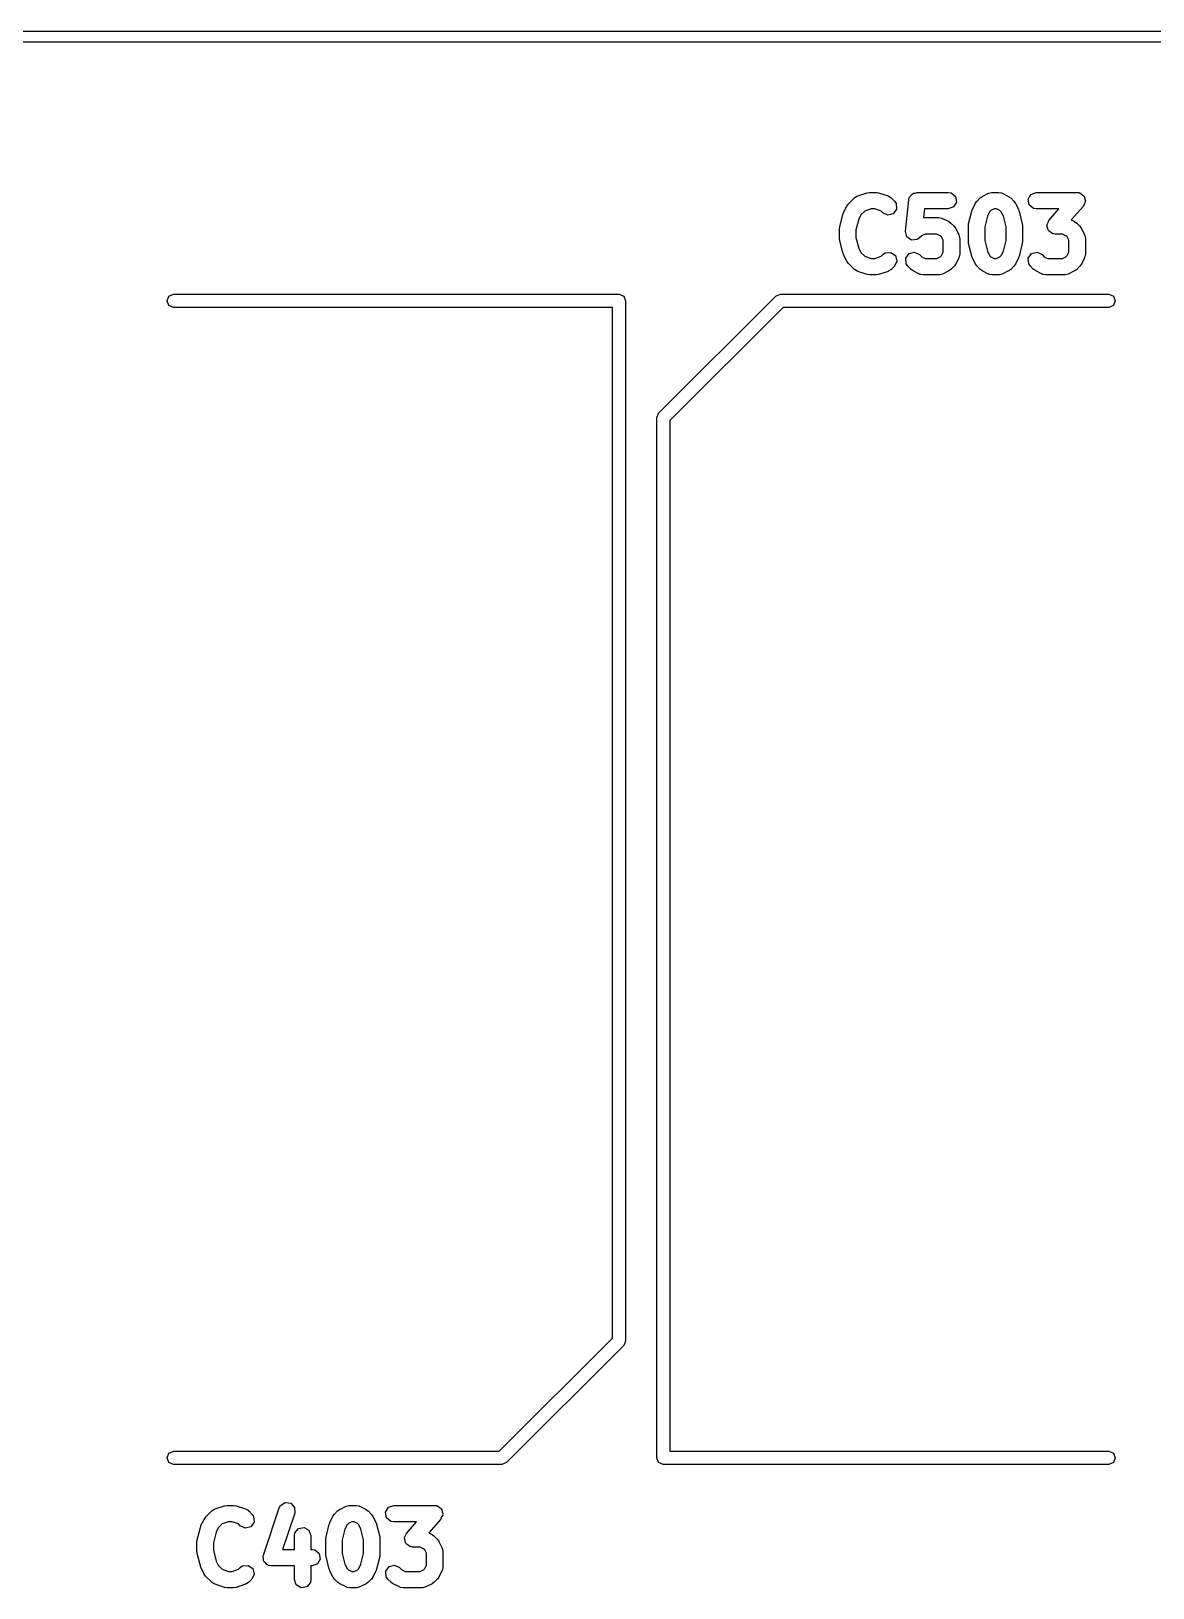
# Model space of a CAD drawing. Extents: x 59.1 to 151.1, y -119.5 to -80.2.
# Drawn here: x 86.02 to 96.22, y -96.1 to -81.95 of the extents above; entities that cross this region are included whole.
import ezdxf

# ---------------------------------------------------------------- set-up
doc = ezdxf.new("R2010")
doc.units = 0
doc.layers.add('BLACK', color=7, linetype='CONTINUOUS')

msp = doc.modelspace()

# ---------------------------------------------------------------- linework, layer by layer
at = {"layer": 'BLACK', "linetype": 'CONTINUOUS'}
for p, q in [((60, -81.95), (149, -81.95)), ((149, -82.05), (60, -82.05)), ((93.4493, -83.5241), (93.5064, -83.467)), ((93.5064, -83.467), (93.5277, -83.452)), ((93.5277, -83.452), (93.5322, -83.4516)), ((93.5322, -83.4516), (93.5357, -83.4488)), ((93.5357, -83.4488), (93.6214, -83.4203)), ((93.6214, -83.4203), (93.6436, -83.417)), ((93.6436, -83.417), (93.6451, -83.4164)), ((93.6451, -83.4164), (93.7023, -83.4164)), ((93.7023, -83.4164), (93.7244, -83.4203)), ((93.7244, -83.4203), (93.726, -83.4203)), ((93.726, -83.4203), (93.8117, -83.4488)), ((93.8117, -83.4488), (93.8346, -83.4613)), ((93.8346, -83.4613), (93.837, -83.4651)), ((93.837, -83.4651), (93.841, -83.467)), ((93.841, -83.467), (93.8696, -83.4955)), ((93.8696, -83.4955), (93.8845, -83.5169)), ((93.9705, -83.7697), (93.9991, -83.484)), ((93.9991, -83.484), (94.0002, -83.4801)), ((93.9999, -83.4784), (94.0014, -83.4757)), ((94.0002, -83.4801), (93.9999, -83.4784)), ((94.0014, -83.4757), (94.0061, -83.4589)), ((94.0061, -83.4589), (94.0175, -83.4478)), ((94.0175, -83.4478), (94.0255, -83.434)), ((94.0255, -83.434), (94.0354, -83.4304)), ((94.0354, -83.4304), (94.0429, -83.4231)), ((94.0429, -83.4231), (94.0587, -83.4219)), ((94.0587, -83.4219), (94.0737, -83.4164)), ((94.0737, -83.4164), (94.3594, -83.4164)), ((94.3594, -83.4164), (94.3851, -83.421)), ((94.3851, -83.421), (94.4244, -83.4539)), ((94.4333, -83.5045), (94.4076, -83.5489)), ((94.4244, -83.4539), (94.4333, -83.5045)), ((94.6066, -83.515), (94.62, -83.497)), ((94.62, -83.497), (94.6207, -83.4955)), ((94.6207, -83.4955), (94.6493, -83.467)), ((94.6493, -83.467), (94.6676, -83.4541)), ((94.6676, -83.4541), (94.6687, -83.4529)), ((94.6687, -83.4529), (94.7259, -83.4243)), ((94.7259, -83.4243), (94.7509, -83.4169)), ((94.7509, -83.4169), (94.7552, -83.418)), ((94.7552, -83.418), (94.7594, -83.4164)), ((94.7594, -83.4164), (94.8166, -83.4164)), ((94.8166, -83.4164), (94.8422, -83.421)), ((94.8422, -83.421), (94.8457, -83.4238)), ((94.8457, -83.4238), (94.8501, -83.4243)), ((94.8501, -83.4243), (94.9073, -83.4529)), ((94.9073, -83.4529), (94.9253, -83.4663)), ((94.9253, -83.4663), (94.9267, -83.467)), ((94.9267, -83.467), (94.9553, -83.4955)), ((94.9553, -83.4955), (94.9682, -83.5139)), ((95.0856, -83.4784), (95.1112, -83.434)), ((95.0945, -83.5289), (95.0856, -83.4784)), ((95.1112, -83.434), (95.1594, -83.4164)), ((95.1594, -83.4164), (95.5309, -83.4164)), ((95.5309, -83.4164), (95.542, -83.4184)), ((95.542, -83.4184), (95.5454, -83.4179)), ((95.5454, -83.4179), (95.5481, -83.4195)), ((95.5481, -83.4195), (95.5565, -83.421)), ((95.5565, -83.421), (95.572, -83.4339)), ((95.572, -83.4339), (95.5893, -83.4444)), ((95.5893, -83.4444), (95.5912, -83.4501)), ((95.5912, -83.4501), (95.5958, -83.4539)), ((95.6047, -83.5045), (95.5946, -83.522)), ((95.5958, -83.4539), (95.5993, -83.4738)), ((95.5993, -83.4738), (95.6058, -83.493)), ((95.6058, -83.493), (95.6037, -83.4986)), ((95.6037, -83.4986), (95.6047, -83.5045)), ((93.3724, -83.7304), (93.401, -83.6161)), ((93.401, -83.6161), (93.4062, -83.6043)), ((93.4062, -83.6043), (93.4066, -83.6007)), ((93.4066, -83.6007), (93.4352, -83.5436)), ((93.4352, -83.5436), (93.4486, -83.5256)), ((93.4486, -83.5256), (93.4493, -83.5241)), ((93.5639, -83.6216), (93.5445, -83.6605)), ((93.5999, -83.5856), (93.5639, -83.6216)), ((93.6573, -83.5664), (93.5999, -83.5856)), ((93.6901, -83.5664), (93.6573, -83.5664)), ((93.7475, -83.5856), (93.6901, -83.5664)), ((93.7635, -83.6016), (93.7475, -83.5856)), ((93.81, -83.6233), (93.7635, -83.6016)), ((93.8596, -83.61), (93.81, -83.6233)), ((93.889, -83.568), (93.8596, -83.61)), ((93.8845, -83.5169), (93.889, -83.568)), ((94.1416, -83.5664), (94.1337, -83.645)), ((94.1337, -83.645), (94.2737, -83.645)), ((94.3594, -83.5664), (94.1416, -83.5664)), ((94.2737, -83.645), (94.2994, -83.6495)), ((94.2994, -83.6495), (94.3028, -83.6524)), ((94.3028, -83.6524), (94.3073, -83.6529)), ((94.4076, -83.5489), (94.3594, -83.5664)), ((94.5438, -83.7018), (94.5724, -83.5875)), ((94.5724, -83.5875), (94.5777, -83.5757)), ((94.5777, -83.5757), (94.5781, -83.5722)), ((94.5781, -83.5722), (94.6066, -83.515)), ((94.7159, -83.6319), (94.6916, -83.7292)), ((94.7354, -83.593), (94.7159, -83.6319)), ((94.7467, -83.5816), (94.7354, -83.593)), ((94.7771, -83.5664), (94.7467, -83.5816)), ((94.7989, -83.5664), (94.7771, -83.5664)), ((94.8293, -83.5816), (94.7989, -83.5664)), ((94.8406, -83.593), (94.8293, -83.5816)), ((94.8601, -83.6319), (94.8406, -83.593)), ((94.8844, -83.7292), (94.8601, -83.6319)), ((94.9682, -83.5139), (94.9694, -83.515)), ((94.9694, -83.515), (94.9979, -83.5722)), ((94.9979, -83.5722), (95.0016, -83.5846)), ((95.0016, -83.5846), (95.0036, -83.5875)), ((95.0036, -83.5875), (95.0322, -83.7018)), ((95.1338, -83.5619), (95.0945, -83.5289)), ((95.1594, -83.5664), (95.1338, -83.5619)), ((95.3656, -83.5664), (95.1594, -83.5664)), ((95.2744, -83.6706), (95.3656, -83.5664)), ((95.5873, -83.5408), (95.4773, -83.6665)), ((95.5946, -83.522), (95.5873, -83.5408)), ((93.3701, -83.7486), (93.3727, -83.7338)), ((93.3701, -83.8343), (93.3701, -83.7486)), ((93.3727, -83.7338), (93.3724, -83.7304)), ((93.5445, -83.6605), (93.5201, -83.7578)), ((93.5201, -83.7578), (93.5201, -83.8251)), ((93.9704, -83.7706), (93.9706, -83.7702)), ((93.977, -83.795), (93.9704, -83.7706)), ((93.9706, -83.7702), (93.9705, -83.7697)), ((94.3073, -83.6529), (94.3644, -83.6815)), ((94.3644, -83.6815), (94.3824, -83.6948)), ((94.3824, -83.6948), (94.3839, -83.6955)), ((94.3839, -83.6955), (94.4125, -83.7241)), ((94.4125, -83.7241), (94.4253, -83.7425)), ((94.4253, -83.7425), (94.4265, -83.7436)), ((94.4265, -83.7436), (94.4551, -83.8007)), ((94.5416, -83.72), (94.5442, -83.7053)), ((94.5416, -83.8629), (94.5416, -83.72)), ((94.5442, -83.7053), (94.5438, -83.7018)), ((94.6916, -83.7292), (94.6916, -83.8536)), ((94.8844, -83.8536), (94.8844, -83.7292)), ((95.0322, -83.7018), (95.0332, -83.7167)), ((95.0332, -83.7167), (95.0344, -83.72)), ((95.0344, -83.72), (95.0344, -83.8629)), ((95.2559, -83.7184), (95.258, -83.7129)), ((95.2624, -83.7376), (95.2559, -83.7184)), ((95.257, -83.707), (95.2671, -83.6895)), ((95.258, -83.7129), (95.257, -83.707)), ((95.2659, -83.7575), (95.2624, -83.7376)), ((95.2705, -83.7613), (95.2659, -83.7575)), ((95.2671, -83.6895), (95.2744, -83.6706)), ((95.2724, -83.767), (95.2705, -83.7613)), ((95.2897, -83.7775), (95.2724, -83.767)), ((95.3052, -83.7905), (95.2897, -83.7775)), ((95.3136, -83.792), (95.3052, -83.7905)), ((95.3163, -83.7936), (95.3136, -83.792)), ((95.3197, -83.793), (95.3163, -83.7936)), ((95.3309, -83.795), (95.3197, -83.793)), ((95.4773, -83.6665), (95.5073, -83.6815)), ((95.5073, -83.6815), (95.5253, -83.6948)), ((95.5253, -83.6948), (95.5267, -83.6955)), ((95.5267, -83.6955), (95.5553, -83.7241)), ((95.5553, -83.7241), (95.5682, -83.7425)), ((95.5682, -83.7425), (95.5694, -83.7436)), ((95.5694, -83.7436), (95.5979, -83.8007)), ((93.3713, -83.8375), (93.3701, -83.8343)), ((93.3724, -83.8525), (93.3713, -83.8375)), ((93.401, -83.9668), (93.3724, -83.8525)), ((93.5201, -83.8251), (93.5445, -83.9224)), ((93.5445, -83.9224), (93.5639, -83.9613)), ((93.9832, -83.8194), (93.977, -83.795)), ((93.9836, -83.8197), (93.9832, -83.8194)), ((93.9837, -83.8202), (93.9836, -83.8197)), ((94.0044, -83.8346), (93.9837, -83.8202)), ((94.0248, -83.8493), (94.0044, -83.8346)), ((94.0253, -83.8493), (94.0248, -83.8493)), ((94.0257, -83.8496), (94.0253, -83.8493)), ((94.0509, -83.8474), (94.0257, -83.8496)), ((94.076, -83.8455), (94.0509, -83.8474)), ((94.0763, -83.8452), (94.076, -83.8455)), ((94.0768, -83.8451), (94.0763, -83.8452)), ((94.0982, -83.8302), (94.0768, -83.8451)), ((94.1181, -83.8102), (94.0982, -83.8302)), ((94.1486, -83.795), (94.1181, -83.8102)), ((94.256, -83.795), (94.1486, -83.795)), ((94.2864, -83.8102), (94.256, -83.795)), ((94.2978, -83.8216), (94.2864, -83.8102)), ((94.313, -83.852), (94.2978, -83.8216)), ((94.313, -83.9594), (94.313, -83.852)), ((94.4551, -83.8007), (94.4625, -83.8257)), ((94.4625, -83.8257), (94.4615, -83.8301)), ((94.4615, -83.8301), (94.463, -83.8343)), ((94.463, -83.8343), (94.463, -83.9771)), ((94.5428, -83.8661), (94.5416, -83.8629)), ((94.5438, -83.881), (94.5428, -83.8661)), ((94.5724, -83.9953), (94.5438, -83.881)), ((94.6916, -83.8536), (94.7159, -83.951)), ((94.8601, -83.951), (94.8844, -83.8536)), ((95.0322, -83.881), (95.0036, -83.9953)), ((95.0344, -83.8629), (95.0318, -83.8776)), ((95.0318, -83.8776), (95.0322, -83.881)), ((95.3989, -83.795), (95.3309, -83.795)), ((95.4293, -83.8102), (95.3989, -83.795)), ((95.4406, -83.8216), (95.4293, -83.8102)), ((95.4559, -83.852), (95.4406, -83.8216)), ((95.4559, -83.9594), (95.4559, -83.852)), ((95.5979, -83.8007), (95.6054, -83.8257)), ((95.6054, -83.8257), (95.6043, -83.8301)), ((95.6043, -83.8301), (95.6059, -83.8343)), ((95.6059, -83.8343), (95.6059, -83.9771)), ((93.4029, -83.9697), (93.401, -83.9668)), ((93.4066, -83.9821), (93.4029, -83.9697)), ((93.4352, -84.0393), (93.4066, -83.9821)), ((93.4364, -84.0404), (93.4352, -84.0393)), ((93.4493, -84.0587), (93.4364, -84.0404)), ((93.5064, -84.1159), (93.4493, -84.0587)), ((93.5639, -83.9613), (93.5999, -83.9973)), ((93.5999, -83.9973), (93.6573, -84.0164)), ((93.6573, -84.0164), (93.6901, -84.0164)), ((93.6901, -84.0164), (93.7475, -83.9973)), ((93.7475, -83.9973), (93.7635, -83.9813)), ((93.7635, -83.9813), (93.7849, -83.9663)), ((93.7849, -83.9663), (93.836, -83.9618)), ((93.836, -83.9618), (93.878, -83.9913)), ((93.8913, -84.0408), (93.8696, -84.0873)), ((93.878, -83.9913), (93.8913, -84.0408)), ((93.9727, -84.0149), (94.0021, -83.9728)), ((93.9772, -84.066), (93.9727, -84.0149)), ((93.9921, -84.0873), (93.9772, -84.066)), ((94.0021, -83.9728), (94.0517, -83.9596)), ((94.0517, -83.9596), (94.0982, -83.9813)), ((94.0982, -83.9813), (94.1181, -84.0012)), ((94.1181, -84.0012), (94.1486, -84.0164)), ((94.1486, -84.0164), (94.256, -84.0164)), ((94.256, -84.0164), (94.2864, -84.0012)), ((94.2864, -84.0012), (94.2978, -83.9899)), ((94.2978, -83.9899), (94.313, -83.9594)), ((94.4265, -84.0678), (94.4132, -84.0858)), ((94.4551, -84.0107), (94.4265, -84.0678)), ((94.4556, -84.0062), (94.4551, -84.0107)), ((94.4585, -84.0028), (94.4556, -84.0062)), ((94.463, -83.9771), (94.4585, -84.0028)), ((94.5744, -83.9983), (94.5724, -83.9953)), ((94.5781, -84.0107), (94.5744, -83.9983)), ((94.6066, -84.0678), (94.5781, -84.0107)), ((94.6078, -84.069), (94.6066, -84.0678)), ((94.6207, -84.0873), (94.6078, -84.069)), ((94.7159, -83.951), (94.7354, -83.9899)), ((94.7354, -83.9899), (94.7467, -84.0012)), ((94.7467, -84.0012), (94.7771, -84.0164)), ((94.7771, -84.0164), (94.7989, -84.0164)), ((94.7989, -84.0164), (94.8293, -84.0012)), ((94.8293, -84.0012), (94.8406, -83.9899)), ((94.8406, -83.9899), (94.8601, -83.951)), ((94.9694, -84.0678), (94.956, -84.0858)), ((94.9979, -84.0107), (94.9694, -84.0678)), ((94.9983, -84.0072), (94.9979, -84.0107)), ((95.0036, -83.9953), (94.9983, -84.0072)), ((95.087, -84.0149), (95.1164, -83.9728)), ((95.0915, -84.066), (95.087, -84.0149)), ((95.1064, -84.0873), (95.0915, -84.066)), ((95.1164, -83.9728), (95.166, -83.9596)), ((95.166, -83.9596), (95.2125, -83.9813)), ((95.2125, -83.9813), (95.2324, -84.0012)), ((95.2324, -84.0012), (95.2628, -84.0164)), ((95.2628, -84.0164), (95.3989, -84.0164)), ((95.3989, -84.0164), (95.4293, -84.0012)), ((95.4293, -84.0012), (95.4406, -83.9899)), ((95.4406, -83.9899), (95.4559, -83.9594)), ((95.5694, -84.0678), (95.556, -84.0858)), ((95.5979, -84.0107), (95.5694, -84.0678)), ((95.5985, -84.0062), (95.5979, -84.0107)), ((95.6013, -84.0028), (95.5985, -84.0062)), ((95.6059, -83.9771), (95.6013, -84.0028)), ((93.5105, -84.1178), (93.5064, -84.1159)), ((93.5128, -84.1216), (93.5105, -84.1178)), ((93.5357, -84.134), (93.5128, -84.1216)), ((93.6214, -84.1626), (93.5357, -84.134)), ((93.6231, -84.1625), (93.6214, -84.1626)), ((93.6451, -84.1664), (93.6231, -84.1625)), ((93.7023, -84.1664), (93.6451, -84.1664)), ((93.7038, -84.1659), (93.7023, -84.1664)), ((93.726, -84.1626), (93.7038, -84.1659)), ((93.8117, -84.134), (93.726, -84.1626)), ((93.8152, -84.1312), (93.8117, -84.134)), ((93.8197, -84.1308), (93.8152, -84.1312)), ((93.841, -84.1159), (93.8197, -84.1308)), ((93.8696, -84.0873), (93.841, -84.1159)), ((94.0207, -84.1159), (93.9921, -84.0873)), ((94.0222, -84.1166), (94.0207, -84.1159)), ((94.0402, -84.1299), (94.0222, -84.1166)), ((94.0973, -84.1585), (94.0402, -84.1299)), ((94.1018, -84.159), (94.0973, -84.1585)), ((94.1052, -84.1619), (94.1018, -84.159)), ((94.1309, -84.1664), (94.1052, -84.1619)), ((94.2737, -84.1664), (94.1309, -84.1664)), ((94.2779, -84.1649), (94.2737, -84.1664)), ((94.2823, -84.1659), (94.2779, -84.1649)), ((94.3073, -84.1585), (94.2823, -84.1659)), ((94.3644, -84.1299), (94.3073, -84.1585)), ((94.3655, -84.1288), (94.3644, -84.1299)), ((94.3839, -84.1159), (94.3655, -84.1288)), ((94.4125, -84.0873), (94.3839, -84.1159)), ((94.4132, -84.0858), (94.4125, -84.0873)), ((94.6493, -84.1159), (94.6207, -84.0873)), ((94.6507, -84.1166), (94.6493, -84.1159)), ((94.6687, -84.1299), (94.6507, -84.1166)), ((94.7259, -84.1585), (94.6687, -84.1299)), ((94.7303, -84.159), (94.7259, -84.1585)), ((94.7338, -84.1619), (94.7303, -84.159)), ((94.7594, -84.1664), (94.7338, -84.1619)), ((94.8166, -84.1664), (94.7594, -84.1664)), ((94.8208, -84.1649), (94.8166, -84.1664)), ((94.8251, -84.1659), (94.8208, -84.1649)), ((94.8501, -84.1585), (94.8251, -84.1659)), ((94.9073, -84.1299), (94.8501, -84.1585)), ((94.9084, -84.1288), (94.9073, -84.1299)), ((94.9267, -84.1159), (94.9084, -84.1288)), ((94.9553, -84.0873), (94.9267, -84.1159)), ((94.956, -84.0858), (94.9553, -84.0873)), ((95.135, -84.1159), (95.1064, -84.0873)), ((95.1364, -84.1166), (95.135, -84.1159)), ((95.1545, -84.1299), (95.1364, -84.1166)), ((95.2116, -84.1585), (95.1545, -84.1299)), ((95.2161, -84.159), (95.2116, -84.1585)), ((95.2195, -84.1619), (95.2161, -84.159)), ((95.2451, -84.1664), (95.2195, -84.1619)), ((95.4166, -84.1664), (95.2451, -84.1664)), ((95.4208, -84.1649), (95.4166, -84.1664)), ((95.4251, -84.1659), (95.4208, -84.1649)), ((95.4501, -84.1585), (95.4251, -84.1659)), ((95.5073, -84.1299), (95.4501, -84.1585)), ((95.5084, -84.1288), (95.5073, -84.1299)), ((95.5267, -84.1159), (95.5084, -84.1288)), ((95.5553, -84.0873), (95.5267, -84.1159)), ((95.556, -84.0858), (95.5553, -84.0873)), ((87.256, -84.402), (87.2736, -84.3596)), ((87.2736, -84.3596), (87.316, -84.342)), ((87.316, -84.342), (91.366, -84.342)), ((91.366, -84.342), (91.4084, -84.3596)), ((91.4084, -84.3596), (91.426, -84.402)), ((91.7256, -85.424), (92.79, -84.3596)), ((92.79, -84.3596), (92.8024, -84.3544)), ((92.8024, -84.3544), (92.8324, -84.342)), ((92.8324, -84.342), (95.818, -84.342)), ((95.818, -84.342), (95.8604, -84.3596)), ((95.8604, -84.3596), (95.878, -84.402)), ((87.2736, -84.4444), (87.256, -84.402)), ((87.316, -84.462), (87.2736, -84.4444)), ((91.306, -84.462), (87.316, -84.462)), ((91.306, -93.8327), (91.306, -84.462)), ((91.426, -84.402), (91.426, -93.8576)), ((92.8573, -84.462), (91.828, -85.4913)), ((95.818, -84.462), (92.8573, -84.462)), ((95.8604, -84.4444), (95.818, -84.462)), ((95.878, -84.402), (95.8604, -84.4444)), ((91.708, -85.4664), (91.7256, -85.424)), ((91.708, -94.922), (91.708, -85.4664)), ((91.828, -85.4913), (91.828, -94.862)), ((90.2767, -94.862), (91.306, -93.8327)), ((91.4084, -93.9), (90.344, -94.9644)), ((91.4173, -93.8786), (91.4084, -93.9)), ((91.426, -93.8576), (91.4173, -93.8786)), ((87.256, -94.922), (87.2736, -94.8796)), ((87.2736, -94.9644), (87.256, -94.922)), ((87.2736, -94.8796), (87.316, -94.862)), ((87.316, -94.982), (87.2736, -94.9644)), ((87.316, -94.862), (90.2767, -94.862)), ((90.344, -94.9644), (90.3016, -94.982)), ((91.7256, -94.9644), (91.708, -94.922)), ((91.768, -94.982), (91.7256, -94.9644)), ((91.828, -94.862), (95.818, -94.862)), ((95.818, -94.862), (95.8604, -94.8796)), ((95.8604, -94.9644), (95.818, -94.982)), ((95.8604, -94.8796), (95.878, -94.922)), ((95.878, -94.922), (95.8604, -94.9644)), ((90.3016, -94.982), (87.316, -94.982)), ((95.818, -94.982), (91.768, -94.982)), ((87.6644, -95.405), (87.6857, -95.39)), ((87.6857, -95.39), (87.6902, -95.3896)), ((87.6902, -95.3896), (87.6937, -95.3868)), ((87.6937, -95.3868), (87.7794, -95.3583)), ((87.7794, -95.3583), (87.8016, -95.355)), ((87.8016, -95.355), (87.8031, -95.3544)), ((87.8031, -95.3544), (87.8603, -95.3544)), ((87.8603, -95.3544), (87.8824, -95.3583)), ((87.8824, -95.3583), (87.884, -95.3583)), ((87.884, -95.3583), (87.9697, -95.3868)), ((87.9697, -95.3868), (87.9926, -95.3993)), ((87.9926, -95.3993), (87.995, -95.4031)), ((88.132, -95.8057), (88.2748, -95.3771)), ((88.2748, -95.3771), (88.2873, -95.3542)), ((88.2873, -95.3542), (88.331, -95.3274)), ((88.331, -95.3274), (88.3817, -95.3349)), ((88.3817, -95.3349), (88.4158, -95.3733)), ((88.4158, -95.3733), (88.4172, -95.4246)), ((88.8073, -95.405), (88.8256, -95.3921)), ((88.8256, -95.3921), (88.8267, -95.3909)), ((88.8267, -95.3909), (88.8839, -95.3623)), ((88.8839, -95.3623), (88.9089, -95.3549)), ((88.9089, -95.3549), (88.9132, -95.356)), ((88.9132, -95.356), (88.9174, -95.3544)), ((88.9174, -95.3544), (88.9746, -95.3544)), ((88.9746, -95.3544), (89.0002, -95.359)), ((89.0002, -95.359), (89.0037, -95.3618)), ((89.0037, -95.3618), (89.0081, -95.3623)), ((89.0081, -95.3623), (89.0653, -95.3909)), ((89.0653, -95.3909), (89.0833, -95.4043)), ((89.2436, -95.4164), (89.2692, -95.372)), ((89.2692, -95.372), (89.3174, -95.3544)), ((89.3174, -95.3544), (89.6889, -95.3544)), ((89.6889, -95.3544), (89.7, -95.3564)), ((89.7, -95.3564), (89.7034, -95.3559)), ((89.7034, -95.3559), (89.7061, -95.3575)), ((89.7061, -95.3575), (89.7145, -95.359)), ((89.7145, -95.359), (89.73, -95.3719)), ((89.73, -95.3719), (89.7473, -95.3824)), ((89.7473, -95.3824), (89.7492, -95.3881)), ((89.7492, -95.3881), (89.7538, -95.3919)), ((89.7538, -95.3919), (89.7573, -95.4118)), ((87.5642, -95.5423), (87.5646, -95.5387)), ((87.5646, -95.5387), (87.5932, -95.4816)), ((87.5932, -95.4816), (87.6066, -95.4636)), ((87.6066, -95.4636), (87.6073, -95.4621)), ((87.6073, -95.4621), (87.6644, -95.405)), ((87.7579, -95.5236), (87.7219, -95.5596)), ((87.8153, -95.5044), (87.7579, -95.5236)), ((87.8481, -95.5044), (87.8153, -95.5044)), ((87.9055, -95.5236), (87.8481, -95.5044)), ((87.9215, -95.5396), (87.9055, -95.5236)), ((87.968, -95.5613), (87.9215, -95.5396)), ((87.995, -95.4031), (87.999, -95.405)), ((87.999, -95.405), (88.0276, -95.4335)), ((88.047, -95.506), (88.0176, -95.548)), ((88.0276, -95.4335), (88.0425, -95.4549)), ((88.0425, -95.4549), (88.047, -95.506)), ((88.4172, -95.4246), (88.3072, -95.7544)), ((88.7018, -95.6398), (88.7304, -95.5255)), ((88.7304, -95.5255), (88.7357, -95.5137)), ((88.7357, -95.5137), (88.7361, -95.5102)), ((88.7361, -95.5102), (88.7646, -95.453)), ((88.7646, -95.453), (88.778, -95.435)), ((88.778, -95.435), (88.7787, -95.4335)), ((88.7787, -95.4335), (88.8073, -95.405)), ((88.8934, -95.531), (88.8739, -95.5699)), ((88.9047, -95.5196), (88.8934, -95.531)), ((88.9351, -95.5044), (88.9047, -95.5196)), ((88.9569, -95.5044), (88.9351, -95.5044)), ((88.9873, -95.5196), (88.9569, -95.5044)), ((88.9986, -95.531), (88.9873, -95.5196)), ((89.0181, -95.5699), (88.9986, -95.531)), ((89.0833, -95.4043), (89.0847, -95.405)), ((89.0847, -95.405), (89.1133, -95.4335)), ((89.1133, -95.4335), (89.1262, -95.4519)), ((89.1262, -95.4519), (89.1274, -95.453)), ((89.1274, -95.453), (89.1559, -95.5102)), ((89.1559, -95.5102), (89.1596, -95.5226)), ((89.1596, -95.5226), (89.1616, -95.5255)), ((89.1616, -95.5255), (89.1902, -95.6398)), ((89.2525, -95.4669), (89.2436, -95.4164)), ((89.2918, -95.4999), (89.2525, -95.4669)), ((89.3174, -95.5044), (89.2918, -95.4999)), ((89.5236, -95.5044), (89.3174, -95.5044)), ((89.4324, -95.6086), (89.5236, -95.5044)), ((89.7453, -95.4788), (89.6353, -95.6045)), ((89.7526, -95.46), (89.7453, -95.4788)), ((89.7627, -95.4425), (89.7526, -95.46)), ((89.7573, -95.4118), (89.7638, -95.431)), ((89.7638, -95.431), (89.7617, -95.4366)), ((89.7617, -95.4366), (89.7627, -95.4425)), ((87.5281, -95.6866), (87.5307, -95.6718)), ((87.5304, -95.6684), (87.559, -95.5541)), ((87.5307, -95.6718), (87.5304, -95.6684)), ((87.559, -95.5541), (87.5642, -95.5423)), ((87.7025, -95.5985), (87.6781, -95.6958)), ((87.7219, -95.5596), (87.7025, -95.5985)), ((88.0176, -95.548), (87.968, -95.5613)), ((88.4139, -95.6294), (88.4184, -95.6038)), ((88.4139, -95.7544), (88.4139, -95.6294)), ((88.4184, -95.6038), (88.4514, -95.5645)), ((88.4514, -95.5645), (88.5019, -95.5556)), ((88.5019, -95.5556), (88.5463, -95.5812)), ((88.5463, -95.5812), (88.5639, -95.6294)), ((88.5639, -95.6294), (88.5639, -95.7544)), ((88.6996, -95.658), (88.7022, -95.6433)), ((88.6996, -95.8009), (88.6996, -95.658)), ((88.7022, -95.6433), (88.7018, -95.6398)), ((88.8739, -95.5699), (88.8496, -95.6672)), ((88.8496, -95.6672), (88.8496, -95.7916)), ((89.0424, -95.6672), (89.0181, -95.5699)), ((89.0424, -95.7916), (89.0424, -95.6672)), ((89.1902, -95.6398), (89.1912, -95.6547)), ((89.1912, -95.6547), (89.1924, -95.658)), ((89.1924, -95.658), (89.1924, -95.8009)), ((89.4139, -95.6564), (89.416, -95.6509)), ((89.4204, -95.6756), (89.4139, -95.6564)), ((89.415, -95.645), (89.4251, -95.6275)), ((89.416, -95.6509), (89.415, -95.645)), ((89.4239, -95.6955), (89.4204, -95.6756)), ((89.4251, -95.6275), (89.4324, -95.6086)), ((89.6353, -95.6045), (89.6653, -95.6195)), ((89.6653, -95.6195), (89.6833, -95.6328)), ((89.6833, -95.6328), (89.6847, -95.6335)), ((89.6847, -95.6335), (89.7133, -95.6621)), ((89.7133, -95.6621), (89.7262, -95.6805)), ((89.7262, -95.6805), (89.7274, -95.6816)), ((89.7274, -95.6816), (89.7559, -95.7387)), ((87.5281, -95.7723), (87.5281, -95.6866)), ((87.5293, -95.7755), (87.5281, -95.7723)), ((87.5304, -95.7905), (87.5293, -95.7755)), ((87.559, -95.9048), (87.5304, -95.7905)), ((87.6781, -95.6958), (87.6781, -95.7631)), ((87.6781, -95.7631), (87.7025, -95.8604)), ((88.1293, -95.8164), (88.1321, -95.8114)), ((88.1328, -95.8366), (88.1293, -95.8164)), ((88.1321, -95.8114), (88.132, -95.8057)), ((88.3072, -95.7544), (88.4139, -95.7544)), ((88.5639, -95.7544), (88.5746, -95.7544)), ((88.5746, -95.7544), (88.6002, -95.759)), ((88.6002, -95.759), (88.6395, -95.7919)), ((88.6395, -95.7919), (88.6484, -95.8425)), ((88.7008, -95.8041), (88.6996, -95.8009)), ((88.7018, -95.819), (88.7008, -95.8041)), ((88.7304, -95.9333), (88.7018, -95.819)), ((88.8496, -95.7916), (88.8739, -95.889)), ((89.0181, -95.889), (89.0424, -95.7916)), ((89.1902, -95.819), (89.1616, -95.9333)), ((89.1924, -95.8009), (89.1898, -95.8156)), ((89.1898, -95.8156), (89.1902, -95.819)), ((89.4285, -95.6993), (89.4239, -95.6955)), ((89.4304, -95.705), (89.4285, -95.6993)), ((89.4477, -95.7155), (89.4304, -95.705)), ((89.4632, -95.7285), (89.4477, -95.7155)), ((89.4716, -95.73), (89.4632, -95.7285)), ((89.4743, -95.7316), (89.4716, -95.73)), ((89.4777, -95.731), (89.4743, -95.7316)), ((89.4889, -95.733), (89.4777, -95.731)), ((89.5569, -95.733), (89.4889, -95.733)), ((89.5873, -95.7482), (89.5569, -95.733)), ((89.5986, -95.7596), (89.5873, -95.7482)), ((89.6139, -95.79), (89.5986, -95.7596)), ((89.6139, -95.8974), (89.6139, -95.79)), ((89.7559, -95.7387), (89.7634, -95.7637)), ((89.7634, -95.7637), (89.7623, -95.7681)), ((89.7623, -95.7681), (89.7639, -95.7723)), ((89.7639, -95.7723), (89.7639, -95.9151)), ((87.5609, -95.9077), (87.559, -95.9048)), ((87.5646, -95.9201), (87.5609, -95.9077)), ((87.5932, -95.9773), (87.5646, -95.9201)), ((87.7025, -95.8604), (87.7219, -95.8993)), ((87.7219, -95.8993), (87.7579, -95.9353)), ((87.7579, -95.9353), (87.8153, -95.9544)), ((87.8153, -95.9544), (87.8481, -95.9544)), ((87.8481, -95.9544), (87.9055, -95.9353)), ((87.9055, -95.9353), (87.9215, -95.9193)), ((87.9215, -95.9193), (87.9429, -95.9043)), ((87.9429, -95.9043), (87.994, -95.8998)), ((87.994, -95.8998), (88.036, -95.9293)), ((88.036, -95.9293), (88.0493, -95.9788)), ((88.1334, -95.857), (88.1328, -95.8366)), ((88.1372, -95.8613), (88.1334, -95.857)), ((88.1382, -95.8669), (88.1372, -95.8613)), ((88.1539, -95.8801), (88.1382, -95.8669)), ((88.1674, -95.8954), (88.1539, -95.8801)), ((88.1731, -95.8962), (88.1674, -95.8954)), ((88.1775, -95.8999), (88.1731, -95.8962)), ((88.2031, -95.9044), (88.1775, -95.8999)), ((88.4139, -95.9044), (88.2031, -95.9044)), ((88.4139, -96.0294), (88.4139, -95.9044)), ((88.5746, -95.9044), (88.5639, -95.9044)), ((88.5639, -95.9044), (88.5639, -96.0294)), ((88.6228, -95.8869), (88.5746, -95.9044)), ((88.6484, -95.8425), (88.6228, -95.8869)), ((88.7324, -95.9363), (88.7304, -95.9333)), ((88.7361, -95.9487), (88.7324, -95.9363)), ((88.7646, -96.0058), (88.7361, -95.9487)), ((88.8739, -95.889), (88.8934, -95.9279)), ((88.8934, -95.9279), (88.9047, -95.9392)), ((88.9047, -95.9392), (88.9351, -95.9544)), ((88.9351, -95.9544), (88.9569, -95.9544)), ((88.9569, -95.9544), (88.9873, -95.9392)), ((88.9873, -95.9392), (88.9986, -95.9279)), ((88.9986, -95.9279), (89.0181, -95.889)), ((89.1559, -95.9487), (89.1274, -96.0058)), ((89.1563, -95.9452), (89.1559, -95.9487)), ((89.1616, -95.9333), (89.1563, -95.9452)), ((89.245, -95.9529), (89.2744, -95.9108)), ((89.2495, -96.004), (89.245, -95.9529)), ((89.2744, -95.9108), (89.324, -95.8976)), ((89.324, -95.8976), (89.3705, -95.9193)), ((89.3705, -95.9193), (89.3904, -95.9392)), ((89.3904, -95.9392), (89.4208, -95.9544)), ((89.4208, -95.9544), (89.5569, -95.9544)), ((89.5569, -95.9544), (89.5873, -95.9392)), ((89.5873, -95.9392), (89.5986, -95.9279)), ((89.5986, -95.9279), (89.6139, -95.8974)), ((89.7559, -95.9487), (89.7274, -96.0058)), ((89.7565, -95.9442), (89.7559, -95.9487)), ((89.7593, -95.9408), (89.7565, -95.9442)), ((89.7639, -95.9151), (89.7593, -95.9408)), ((87.5944, -95.9784), (87.5932, -95.9773)), ((87.6073, -95.9967), (87.5944, -95.9784)), ((87.6644, -96.0539), (87.6073, -95.9967)), ((87.6685, -96.0558), (87.6644, -96.0539)), ((87.6708, -96.0596), (87.6685, -96.0558)), ((87.6937, -96.072), (87.6708, -96.0596)), ((87.7794, -96.1006), (87.6937, -96.072)), ((87.7811, -96.1005), (87.7794, -96.1006)), ((87.8031, -96.1044), (87.7811, -96.1005)), ((87.8603, -96.1044), (87.8031, -96.1044)), ((87.8618, -96.1039), (87.8603, -96.1044)), ((87.884, -96.1006), (87.8618, -96.1039)), ((87.9697, -96.072), (87.884, -96.1006)), ((87.9732, -96.0692), (87.9697, -96.072)), ((87.9777, -96.0688), (87.9732, -96.0692)), ((87.999, -96.0539), (87.9777, -96.0688)), ((88.0276, -96.0253), (87.999, -96.0539)), ((88.0493, -95.9788), (88.0276, -96.0253)), ((88.4314, -96.0776), (88.4139, -96.0294)), ((88.4758, -96.1033), (88.4314, -96.0776)), ((88.5264, -96.0944), (88.4758, -96.1033)), ((88.5593, -96.0551), (88.5264, -96.0944)), ((88.5639, -96.0294), (88.5593, -96.0551)), ((88.7658, -96.007), (88.7646, -96.0058)), ((88.7787, -96.0253), (88.7658, -96.007)), ((88.8073, -96.0539), (88.7787, -96.0253)), ((88.8087, -96.0546), (88.8073, -96.0539)), ((88.8267, -96.0679), (88.8087, -96.0546)), ((88.8839, -96.0965), (88.8267, -96.0679)), ((88.8883, -96.097), (88.8839, -96.0965)), ((88.8918, -96.0999), (88.8883, -96.097)), ((88.9174, -96.1044), (88.8918, -96.0999)), ((88.9746, -96.1044), (88.9174, -96.1044)), ((88.9788, -96.1029), (88.9746, -96.1044)), ((88.9831, -96.1039), (88.9788, -96.1029)), ((89.0081, -96.0965), (88.9831, -96.1039)), ((89.0653, -96.0679), (89.0081, -96.0965)), ((89.0664, -96.0668), (89.0653, -96.0679)), ((89.0847, -96.0539), (89.0664, -96.0668)), ((89.1133, -96.0253), (89.0847, -96.0539)), ((89.114, -96.0238), (89.1133, -96.0253)), ((89.1274, -96.0058), (89.114, -96.0238)), ((89.2644, -96.0253), (89.2495, -96.004)), ((89.293, -96.0539), (89.2644, -96.0253)), ((89.2944, -96.0546), (89.293, -96.0539)), ((89.3125, -96.0679), (89.2944, -96.0546)), ((89.3696, -96.0965), (89.3125, -96.0679)), ((89.3741, -96.097), (89.3696, -96.0965)), ((89.3775, -96.0999), (89.3741, -96.097)), ((89.4031, -96.1044), (89.3775, -96.0999)), ((89.5746, -96.1044), (89.4031, -96.1044)), ((89.5788, -96.1029), (89.5746, -96.1044)), ((89.5831, -96.1039), (89.5788, -96.1029)), ((89.6081, -96.0965), (89.5831, -96.1039)), ((89.6653, -96.0679), (89.6081, -96.0965)), ((89.6664, -96.0668), (89.6653, -96.0679)), ((89.6847, -96.0539), (89.6664, -96.0668)), ((89.7133, -96.0253), (89.6847, -96.0539)), ((89.714, -96.0238), (89.7133, -96.0253)), ((89.7274, -96.0058), (89.714, -96.0238))]:
    msp.add_line(p, q, dxfattribs=at)

doc.saveas('drawing.dxf')
